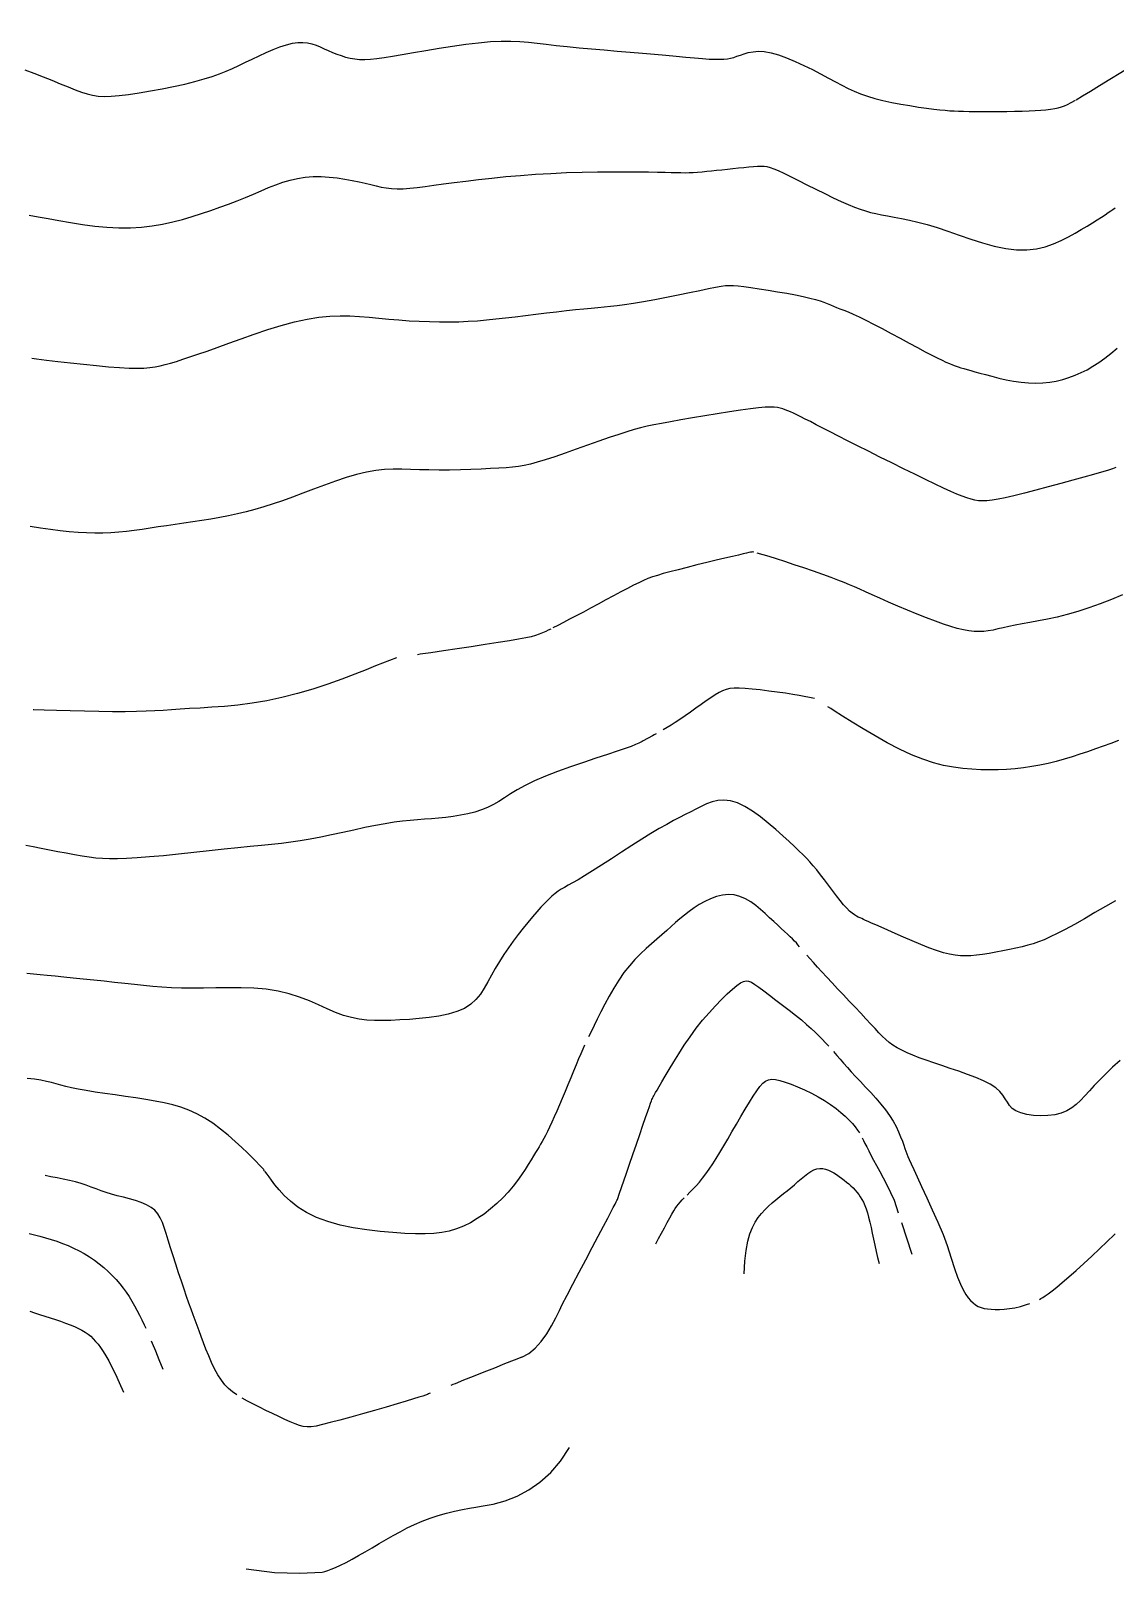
# Model space of a CAD drawing. Header units: millimetres. Extents: x 2235526 to 2245569, y 371981 to 382303.
# Drawn here: x 2244444.7 to 2244674.3, y 377942.8 to 378269.2 of the extents above; entities that cross this region are included whole.
import ezdxf

# ---------------------------------------------------------------- set-up
doc = ezdxf.new("R2010")
doc.units = ezdxf.units.MM
doc.linetypes.add('CONTI', pattern=[0])
for name, color, linetype, transparency in [('167', 10, 'CONTI', 0.7), ('169', 10, 'CONTI', 0.7), ('171', 10, 'CONTI', 0.7), ('173', 10, 'CONTI', 0.7), ('175', 10, 'CONTI', 0.7), ('177', 10, 'CONTI', 0.7), ('179', 10, 'CONTI', 0.7), ('181', 10, 'CONTI', 0.7), ('183', 10, 'CONTI', 0.7), ('185', 10, 'CONTI', 0.7), ('187', 10, 'CONTI', 0.7)]:
    doc.layers.add(name, color=color, linetype=linetype, transparency=transparency)

msp = doc.modelspace()

# ---------------------------------------------------------------- linework, layer by layer
at = {"layer": '167'}
for points in [[(2244595.79, 378006.17), (2244595.92, 378008.84), (2244596.17, 378011.11), (2244596.53, 378013.02), (2244596.98, 378014.61), (2244597.5, 378015.96), (2244598.1, 378017.09), (2244598.76, 378018.06), (2244599.45, 378018.92), (2244600.19, 378019.72), (2244600.94, 378020.46), (2244601.72, 378021.16), (2244602.51, 378021.83), (2244603.31, 378022.48), (2244604.1, 378023.11), (2244604.88, 378023.74), (2244605.65, 378024.37), (2244606.4, 378025.01), (2244607.13, 378025.65), (2244607.85, 378026.26), (2244608.54, 378026.84), (2244609.22, 378027.35), (2244609.88, 378027.78), (2244610.53, 378028.12), (2244611.16, 378028.35), (2244611.79, 378028.44), (2244612.4, 378028.42), (2244613.01, 378028.3), (2244613.6, 378028.09), (2244614.18, 378027.82), (2244614.75, 378027.49), (2244615.31, 378027.13), (2244615.86, 378026.75), (2244616.39, 378026.36), (2244616.92, 378025.97), (2244617.42, 378025.57), (2244617.91, 378025.17), (2244618.38, 378024.75), (2244618.83, 378024.32), (2244619.25, 378023.88), (2244619.65, 378023.42), (2244620.02, 378022.95), (2244620.37, 378022.44), (2244620.7, 378021.89), (2244621.01, 378021.29), (2244621.3, 378020.62), (2244621.58, 378019.88), (2244621.86, 378019.05), (2244622.12, 378018.11), (2244622.39, 378017.07), (2244622.65, 378015.94), (2244622.91, 378014.74), (2244623.18, 378013.48), (2244623.46, 378012.19), (2244623.74, 378010.9), (2244624.04, 378009.61), (2244624.35, 378008.35)], [(2244444.47, 377998.25), (2244445.48, 377997.91), (2244446.55, 377997.55), (2244447.66, 377997.19), (2244448.78, 377996.83), (2244449.9, 377996.46), (2244450.99, 377996.09), (2244452.05, 377995.71), (2244453.05, 377995.34), (2244453.97, 377994.97), (2244454.79, 377994.59), (2244455.53, 377994.21), (2244456.2, 377993.81), (2244456.81, 377993.38), (2244457.37, 377992.92), (2244457.91, 377992.41), (2244458.42, 377991.85), (2244458.94, 377991.23), (2244459.46, 377990.53), (2244460, 377989.73), (2244460.58, 377988.8), (2244461.19, 377987.71), (2244461.87, 377986.42), (2244462.61, 377984.9), (2244463.43, 377983.13), (2244464.34, 377981.07)]]:
    msp.add_lwpolyline(points, dxfattribs=at)
at = {"layer": '169', "elevation": 169}
for points in [[(2244583.68, 378022.82), (2244584.28, 378023.41), (2244584.92, 378024.06), (2244585.59, 378024.77), (2244586.28, 378025.55), (2244586.97, 378026.39), (2244587.68, 378027.32), (2244588.39, 378028.32), (2244589.11, 378029.41), (2244589.86, 378030.58), (2244590.63, 378031.84), (2244591.44, 378033.2), (2244592.29, 378034.65), (2244593.19, 378036.2), (2244594.12, 378037.8), (2244595.06, 378039.41), (2244595.98, 378040.97), (2244596.87, 378042.44), (2244597.7, 378043.77), (2244598.46, 378044.9), (2244599.12, 378045.8), (2244599.73, 378046.48), (2244600.31, 378046.95), (2244600.93, 378047.23), (2244601.61, 378047.33), (2244602.4, 378047.27), (2244603.34, 378047.06), (2244604.46, 378046.73), (2244605.73, 378046.28), (2244607.1, 378045.73), (2244608.54, 378045.1), (2244610, 378044.39), (2244611.43, 378043.63), (2244612.8, 378042.83), (2244614.07, 378042), (2244615.22, 378041.15), (2244616.26, 378040.3), (2244617.19, 378039.48), (2244618, 378038.68), (2244618.71, 378037.93), (2244619.29, 378037.23), (2244619.79, 378036.58), (2244620.19, 378035.98)], [(2244620.78, 378034.9), (2244621.06, 378034.33), (2244621.36, 378033.7), (2244621.72, 378032.99), (2244622.14, 378032.17), (2244622.63, 378031.24), (2244623.19, 378030.21), (2244623.81, 378029.07), (2244624.48, 378027.81), (2244625.2, 378026.44), (2244625.96, 378024.95), (2244626.74, 378023.36), (2244627.53, 378021.7), (2244628.41, 378019.06)], [(2244577.06, 378012.48), (2244577.06, 378012.48), (2244577.65, 378013.59), (2244578.28, 378014.75), (2244578.9, 378015.9), (2244579.49, 378016.99), (2244580.02, 378017.96), (2244580.47, 378018.77), (2244580.85, 378019.44), (2244581.19, 378020), (2244581.52, 378020.48), (2244581.85, 378020.91), (2244582.21, 378021.33), (2244582.62, 378021.77), (2244582.84, 378022), (2244583.09, 378022.24)], [(2244629.08, 378017.03), (2244631.31, 378010.32)]]:
    msp.add_lwpolyline(points, dxfattribs=at)
at = {"layer": '169'}
for points in [[(2244444.34, 378014.68), (2244445.47, 378014.4), (2244446.63, 378014.1), (2244447.81, 378013.77), (2244449, 378013.41), (2244450.19, 378013.02), (2244451.39, 378012.59), (2244452.57, 378012.12), (2244453.74, 378011.6), (2244454.9, 378011.03), (2244456.02, 378010.41), (2244457.11, 378009.73), (2244458.16, 378009.01), (2244459.18, 378008.25), (2244460.15, 378007.46), (2244461.07, 378006.63), (2244461.94, 378005.79), (2244462.76, 378004.92), (2244463.52, 378004.04), (2244464.23, 378003.14), (2244464.89, 378002.24), (2244465.51, 378001.31), (2244466.09, 378000.37), (2244466.65, 377999.4), (2244467.18, 377998.42), (2244467.7, 377997.42), (2244468.21, 377996.4), (2244468.72, 377995.32), (2244469.03, 377994.64)], [(2244470.18, 377991.98), (2244470.41, 377991.44), (2244471.07, 377989.82), (2244471.8, 377988), (2244472.62, 377985.93)], [(2244540.06, 377956.97), (2244542.59, 377957.38), (2244545.14, 377958.07), (2244547.67, 377959.07), (2244550.15, 377960.39), (2244552.53, 377962.05), (2244554.79, 377964.09), (2244556.88, 377966.51), (2244558.76, 377969.36)], [(2244490.32, 377943.73), (2244496.27, 377942.94), (2244501.7, 377942.79), (2244506.43, 377943.01), (2244506.94, 377943.13), (2244507.57, 377943.32), (2244508.33, 377943.6), (2244509.23, 377943.98), (2244510.27, 377944.47), (2244511.45, 377945.07), (2244512.73, 377945.76), (2244514.1, 377946.52), (2244515.53, 377947.32), (2244516.99, 377948.17), (2244518.47, 377949.03), (2244519.94, 377949.89), (2244521.42, 377950.73), (2244522.91, 377951.56), (2244524.43, 377952.35), (2244525.98, 377953.1), (2244527.59, 377953.8), (2244529.25, 377954.43), (2244530.98, 377954.98), (2244532.73, 377955.47), (2244534.45, 377955.89), (2244536.09, 377956.25), (2244537.61, 377956.54), (2244538.95, 377956.78), (2244540.06, 377956.97)]]:
    msp.add_lwpolyline(points, dxfattribs=at)
at = {"layer": '171', "elevation": 171}
for points in [[(2244557.23, 377999.68), (2244558.27, 378001.63), (2244559.49, 378003.95), (2244560.84, 378006.49), (2244562.23, 378009.12), (2244563.6, 378011.71), (2244564.88, 378014.12), (2244565.99, 378016.23), (2244566.88, 378017.91), (2244567.56, 378019.21), (2244568.06, 378020.18), (2244568.42, 378020.87), (2244568.67, 378021.35), (2244568.83, 378021.68), (2244568.93, 378021.9), (2244569.4, 378023.24), (2244570.3, 378025.79), (2244570.85, 378027.41), (2244571.5, 378029.32), (2244572.21, 378031.4), (2244572.95, 378033.55), (2244573.67, 378035.65), (2244574.33, 378037.59), (2244574.9, 378039.25), (2244575.35, 378040.56), (2244575.69, 378041.54), (2244575.94, 378042.24), (2244576.11, 378042.73), (2244576.24, 378043.05), (2244576.33, 378043.27), (2244576.41, 378043.43), (2244576.5, 378043.6), (2244576.61, 378043.8), (2244576.78, 378044.09), (2244577.01, 378044.49), (2244577.34, 378045.04), (2244577.77, 378045.79), (2244578.33, 378046.76), (2244579.04, 378047.98), (2244579.88, 378049.41), (2244580.84, 378051.02), (2244581.92, 378052.73), (2244583.08, 378054.52), (2244584.32, 378056.32), (2244585.62, 378058.1), (2244586.97, 378059.8), (2244588.34, 378061.39), (2244589.69, 378062.87), (2244590.98, 378064.21), (2244592.19, 378065.38), (2244593.28, 378066.36), (2244594.21, 378067.14), (2244594.97, 378067.7), (2244595.61, 378068.04), (2244596.17, 378068.18), (2244596.71, 378068.11), (2244597.31, 378067.85), (2244598, 378067.4), (2244598.86, 378066.78), (2244599.92, 378066), (2244601.15, 378065.09), (2244602.48, 378064.08), (2244603.88, 378063.02), (2244605.28, 378061.94), (2244606.63, 378060.88), (2244607.88, 378059.87), (2244608.98, 378058.94), (2244609.95, 378058.09), (2244610.82, 378057.29), (2244611.6, 378056.54), (2244612.32, 378055.8), (2244613.01, 378055.06), (2244613.69, 378054.31)], [(2244614.7, 378053.16), (2244615.38, 378052.38), (2244616.09, 378051.57), (2244616.83, 378050.72), (2244617.62, 378049.83), (2244618.46, 378048.9), (2244619.36, 378047.92), (2244620.4, 378046.82), (2244621.48, 378045.67), (2244622.58, 378044.49), (2244623.67, 378043.29), (2244624.71, 378042.08), (2244625.69, 378040.86), (2244626.56, 378039.64), (2244627.31, 378038.45), (2244627.95, 378037.29), (2244628.47, 378036.18), (2244628.91, 378035.15), (2244629.27, 378034.2), (2244629.56, 378033.37), (2244629.8, 378032.66), (2244630, 378032.08), (2244630.19, 378031.55), (2244630.42, 378031), (2244630.72, 378030.32), (2244631.13, 378029.43), (2244631.68, 378028.23), (2244632.42, 378026.65), (2244633.35, 378024.62), (2244634.44, 378022.25), (2244635.61, 378019.68), (2244636.79, 378017.05), (2244637.92, 378014.49), (2244638.77, 378012.15)], [(2244488.29, 377980.53), (2244487.4, 377981.17), (2244486.57, 377981.87), (2244485.79, 377982.68), (2244485.05, 377983.6), (2244484.31, 377984.74), (2244483.62, 377986.01), (2244482.97, 377987.36), (2244482.36, 377988.77), (2244481.79, 377990.18), (2244481.26, 377991.56), (2244480.77, 377992.86), (2244480.32, 377994.08), (2244479.89, 377995.22), (2244479.48, 377996.33), (2244479.06, 377997.46), (2244478.64, 377998.64), (2244478.18, 377999.92), (2244477.69, 378001.33), (2244477.16, 378002.9), (2244476.59, 378004.6), (2244476, 378006.38), (2244475.41, 378008.18), (2244474.83, 378009.96), (2244474.29, 378011.66), (2244473.8, 378013.25), (2244473.37, 378014.67), (2244472.96, 378015.92), (2244472.56, 378017.03), (2244472.1, 378018), (2244471.58, 378018.84), (2244470.94, 378019.58), (2244470.15, 378020.21), (2244469.19, 378020.75), (2244468.08, 378021.22), (2244466.87, 378021.63), (2244465.59, 378022), (2244464.3, 378022.34), (2244463.01, 378022.68), (2244461.78, 378023.01), (2244460.64, 378023.37), (2244459.56, 378023.74), (2244458.52, 378024.11), (2244457.49, 378024.49), (2244456.43, 378024.87), (2244455.33, 378025.23), (2244454.14, 378025.58), (2244452.89, 378025.89), (2244451.58, 378026.19), (2244450.26, 378026.46), (2244448.96, 378026.7), (2244447.74, 378026.92)], [(2244658.29, 378000.74), (2244658.6, 378000.91), (2244659, 378001.15), (2244659.52, 378001.48), (2244660.17, 378001.94), (2244660.98, 378002.54), (2244661.96, 378003.31), (2244663.14, 378004.29), (2244664.52, 378005.48), (2244666.06, 378006.84), (2244667.7, 378008.33), (2244669.38, 378009.88), (2244671.05, 378011.44), (2244672.65, 378012.97), (2244674.12, 378014.4), (2244674.34, 378014.62)], [(2244548.71, 377988.53), (2244547.03, 377987.86), (2244545.04, 377987.06), (2244542.87, 377986.2), (2244540.62, 377985.3), (2244538.4, 377984.41), (2244536.35, 377983.6), (2244534.57, 377982.89), (2244534.1, 377982.7), (2244533.66, 377982.53)], [(2244529.25, 377980.85), (2244529.06, 377980.78), (2244528.91, 377980.71), (2244528.68, 377980.61), (2244528.31, 377980.48), (2244527.74, 377980.28), (2244526.9, 377980.01), (2244525.75, 377979.65), (2244524.21, 377979.19), (2244522.26, 377978.61), (2244519.98, 377977.95), (2244517.51, 377977.24), (2244514.96, 377976.52), (2244512.47, 377975.82), (2244510.14, 377975.18), (2244508.11, 377974.64), (2244506.47, 377974.22), (2244505.16, 377973.93), (2244504.1, 377973.77), (2244503.21, 377973.74), (2244502.4, 377973.82), (2244501.59, 377974.03), (2244500.69, 377974.36), (2244499.65, 377974.79), (2244498.46, 377975.32), (2244497.19, 377975.91), (2244495.85, 377976.56), (2244494.49, 377977.23), (2244493.16, 377977.9), (2244491.87, 377978.54), (2244490.61, 377979.19), (2244489.45, 377979.82)]]:
    msp.add_lwpolyline(points, dxfattribs=at)
at = {"layer": '171'}
for points in [[(2244638.77, 378012.15), (2244639.58, 378009.47), (2244640.31, 378007.24), (2244640.97, 378005.41), (2244641.58, 378003.92), (2244642.14, 378002.73), (2244642.68, 378001.79), (2244643.2, 378001.05), (2244643.72, 378000.46), (2244644.24, 377999.97), (2244644.78, 377999.57), (2244645.35, 377999.25), (2244645.96, 377999.01), (2244646.61, 377998.83), (2244647.32, 377998.71), (2244648.09, 377998.64), (2244648.94, 377998.6), (2244649.86, 377998.61), (2244650.86, 377998.66), (2244651.94, 377998.77), (2244653.09, 377998.96), (2244654.3, 377999.24), (2244655.58, 377999.62), (2244656.28, 377999.88)], [(2244548.71, 377988.53), (2244550.14, 377989.27), (2244551.5, 377990.4), (2244552.77, 377991.83), (2244553.95, 377993.44), (2244555, 377995.14), (2244555.91, 377996.81), (2244556.66, 377998.36), (2244557.23, 377999.68)]]:
    msp.add_lwpolyline(points, dxfattribs=at)
at = {"layer": '173', "elevation": 173}
for points in [[(2244607.52, 378075.36), (2244607.17, 378075.78), (2244606.83, 378076.17), (2244606.45, 378076.58), (2244606.01, 378077.03), (2244605.53, 378077.49), (2244604.97, 378078.01), (2244604.34, 378078.59), (2244603.64, 378079.24), (2244602.87, 378079.94), (2244602.05, 378080.69), (2244601.17, 378081.51), (2244600.24, 378082.37), (2244599.26, 378083.24), (2244598.23, 378084.09), (2244597.16, 378084.87), (2244596.04, 378085.53), (2244594.88, 378086.03), (2244593.68, 378086.34), (2244592.45, 378086.42), (2244591.19, 378086.29), (2244589.93, 378085.98), (2244588.67, 378085.53), (2244587.45, 378084.96), (2244586.27, 378084.3), (2244585.16, 378083.59), (2244584.11, 378082.85), (2244583.13, 378082.08), (2244582.18, 378081.29), (2244581.25, 378080.48), (2244580.32, 378079.64), (2244579.36, 378078.77), (2244578.35, 378077.88), (2244577.28, 378076.96), (2244576.16, 378076), (2244575, 378074.98), (2244573.83, 378073.87), (2244572.64, 378072.67), (2244571.47, 378071.36), (2244570.32, 378069.9), (2244569.22, 378068.31), (2244568.16, 378066.63), (2244567.17, 378064.9), (2244566.25, 378063.19), (2244565.4, 378061.56), (2244564.65, 378060.05), (2244564.01, 378058.73), (2244563.35, 378057.39), (2244562.81, 378056.31)], [(2244675.37, 378051.28), (2244673.8, 378049.85), (2244672.37, 378048.5), (2244671.07, 378047.22), (2244669.91, 378046.02), (2244668.88, 378044.88), (2244667.93, 378043.82), (2244667.02, 378042.85), (2244666.1, 378041.99), (2244665.14, 378041.24), (2244664.09, 378040.62), (2244662.9, 378040.14), (2244661.54, 378039.81), (2244660.07, 378039.62), (2244658.55, 378039.57), (2244657.05, 378039.66), (2244655.63, 378039.86), (2244654.37, 378040.19), (2244653.33, 378040.62), (2244652.55, 378041.16), (2244651.97, 378041.78), (2244651.51, 378042.46), (2244651.07, 378043.2), (2244650.58, 378043.96), (2244649.94, 378044.74), (2244649.07, 378045.51), (2244647.9, 378046.26), (2244646.47, 378046.98), (2244644.85, 378047.68), (2244643.09, 378048.36), (2244641.26, 378049.01), (2244639.42, 378049.63), (2244637.62, 378050.23), (2244635.92, 378050.8), (2244634.34, 378051.35), (2244632.86, 378051.88), (2244631.51, 378052.41), (2244630.27, 378052.93), (2244629.15, 378053.45), (2244628.15, 378053.98), (2244627.28, 378054.53), (2244626.49, 378055.1), (2244625.75, 378055.73), (2244625.03, 378056.41), (2244624.28, 378057.17), (2244623.48, 378058.03), (2244622.58, 378059), (2244621.57, 378060.1), (2244620.45, 378061.29), (2244619.26, 378062.55), (2244618.02, 378063.85), (2244616.78, 378065.17), (2244615.56, 378066.47), (2244614.38, 378067.72), (2244613.26, 378068.92), (2244612.23, 378070.04), (2244611.28, 378071.07), (2244610.43, 378072.01), (2244609.67, 378072.86), (2244609.02, 378073.6)], [(2244561.97, 378054.55), (2244561.58, 378053.7), (2244561.16, 378052.72), (2244560.7, 378051.64), (2244560.19, 378050.4), (2244559.64, 378049.06), (2244559.06, 378047.64), (2244558.46, 378046.17), (2244557.85, 378044.71), (2244557.25, 378043.27), (2244556.67, 378041.89), (2244556.1, 378040.58), (2244555.56, 378039.36), (2244555.04, 378038.23), (2244554.56, 378037.19), (2244554.11, 378036.26), (2244553.7, 378035.45), (2244553.33, 378034.75), (2244552.99, 378034.14), (2244552.66, 378033.58), (2244552.32, 378033.03), (2244551.97, 378032.45), (2244551.58, 378031.82), (2244551.14, 378031.09), (2244550.63, 378030.24), (2244550.05, 378029.27), (2244549.39, 378028.21), (2244548.64, 378027.08), (2244547.8, 378025.89), (2244546.86, 378024.67), (2244545.81, 378023.44), (2244544.66, 378022.22), (2244543.4, 378021.02), (2244542.07, 378019.88), (2244540.68, 378018.8), (2244539.24, 378017.82), (2244537.78, 378016.95), (2244536.3, 378016.22), (2244534.83, 378015.64), (2244533.32, 378015.2), (2244531.73, 378014.89), (2244530.04, 378014.7), (2244528.19, 378014.61), (2244526.15, 378014.62), (2244523.88, 378014.71), (2244521.36, 378014.86), (2244518.65, 378015.1), (2244515.83, 378015.44), (2244512.99, 378015.89), (2244510.21, 378016.46), (2244507.58, 378017.18), (2244505.17, 378018.06), (2244503.06, 378019.1), (2244501.24, 378020.26), (2244499.69, 378021.49), (2244498.38, 378022.72), (2244497.29, 378023.91), (2244496.4, 378025), (2244495.69, 378025.94), (2244495.16, 378026.65), (2244494.75, 378027.2), (2244494.44, 378027.61), (2244494.22, 378027.9)], [(2244494.19, 378027.94), (2244494.04, 378028.14), (2244493.94, 378028.28), (2244493.87, 378028.38), (2244491.59, 378030.76), (2244490.59, 378031.74), (2244489.37, 378032.9), (2244487.99, 378034.16), (2244486.48, 378035.47), (2244484.87, 378036.77), (2244483.21, 378038.01), (2244481.53, 378039.11), (2244479.86, 378040.03), (2244478.19, 378040.79), (2244476.49, 378041.41), (2244474.75, 378041.91), (2244472.94, 378042.34), (2244471.05, 378042.7), (2244469.05, 378043.04), (2244466.93, 378043.36), (2244464.74, 378043.68), (2244462.54, 378044), (2244460.38, 378044.31), (2244458.33, 378044.62), (2244456.43, 378044.92), (2244454.75, 378045.22), (2244453.33, 378045.52), (2244452.12, 378045.82), (2244451.04, 378046.1), (2244450.04, 378046.38), (2244449.04, 378046.64), (2244447.99, 378046.88), (2244446.8, 378047.11), (2244445.44, 378047.31), (2244443.94, 378047.5)]]:
    msp.add_lwpolyline(points, dxfattribs=at)
at = {"layer": '175', "elevation": 175}
msp.add_lwpolyline([(2244674.4, 378085.1), (2244672.28, 378083.86), (2244670.07, 378082.58), (2244667.85, 378081.3), (2244665.71, 378080.1), (2244663.76, 378079.03), (2244662.07, 378078.15), (2244660.6, 378077.43), (2244659.3, 378076.86), (2244658.1, 378076.39), (2244656.97, 378076.01), (2244655.83, 378075.68), (2244654.63, 378075.37), (2244653.33, 378075.06), (2244651.95, 378074.76), (2244650.53, 378074.47), (2244649.08, 378074.2), (2244647.65, 378073.96), (2244646.28, 378073.75), (2244644.98, 378073.59), (2244643.79, 378073.47), (2244642.66, 378073.42), (2244641.57, 378073.44), (2244640.45, 378073.55), (2244639.27, 378073.77), (2244637.98, 378074.1), (2244636.53, 378074.56), (2244634.91, 378075.15), (2244633.15, 378075.84), (2244631.33, 378076.59), (2244629.52, 378077.37), (2244627.78, 378078.14), (2244626.18, 378078.86), (2244624.79, 378079.48), (2244623.65, 378079.99), (2244622.76, 378080.39), (2244622.05, 378080.71), (2244621.5, 378080.95), (2244621.05, 378081.15), (2244620.67, 378081.32), (2244620.31, 378081.48), (2244619.94, 378081.65), (2244619.55, 378081.86), (2244619.11, 378082.13), (2244618.64, 378082.47), (2244618.1, 378082.92), (2244617.51, 378083.5), (2244616.84, 378084.23), (2244616.1, 378085.12), (2244615.3, 378086.14), (2244614.47, 378087.24), (2244613.61, 378088.38), (2244612.76, 378089.53), (2244611.93, 378090.62), (2244611.14, 378091.63), (2244610.41, 378092.52), (2244609.71, 378093.32), (2244608.99, 378094.09), (2244608.23, 378094.85), (2244607.38, 378095.67), (2244606.41, 378096.57), (2244605.27, 378097.62), (2244603.95, 378098.84), (2244602.47, 378100.16), (2244600.88, 378101.52), (2244599.23, 378102.84), (2244597.56, 378104.05), (2244595.91, 378105.06), (2244594.33, 378105.82), (2244592.86, 378106.25), (2244591.49, 378106.39), (2244590.2, 378106.29), (2244588.98, 378106), (2244587.81, 378105.58), (2244586.68, 378105.06), (2244585.56, 378104.5), (2244584.44, 378103.94), (2244583.29, 378103.36), (2244582.09, 378102.74), (2244580.79, 378102.05), (2244579.37, 378101.27), (2244577.79, 378100.36), (2244576.03, 378099.31), (2244574.08, 378098.1), (2244571.98, 378096.77), (2244569.82, 378095.38), (2244567.67, 378093.99), (2244565.59, 378092.66), (2244563.67, 378091.44), (2244561.99, 378090.39), (2244560.58, 378089.55), (2244559.44, 378088.9), (2244558.49, 378088.37), (2244557.7, 378087.93), (2244557.01, 378087.52), (2244556.37, 378087.11), (2244555.73, 378086.63), (2244555.05, 378086.06), (2244554.32, 378085.38), (2244553.54, 378084.6), (2244552.72, 378083.72), (2244551.84, 378082.75), (2244550.92, 378081.68), (2244549.96, 378080.52), (2244548.95, 378079.27), (2244547.92, 378077.95), (2244546.88, 378076.56), (2244545.86, 378075.14), (2244544.86, 378073.69), (2244543.92, 378072.22), (2244543.05, 378070.76), (2244542.26, 378069.32), (2244541.51, 378067.92), (2244540.74, 378066.58), (2244539.91, 378065.33), (2244538.96, 378064.19), (2244537.85, 378063.18), (2244536.51, 378062.32), (2244534.91, 378061.63), (2244533.11, 378061.09), (2244531.14, 378060.68), (2244529.07, 378060.38), (2244526.97, 378060.16), (2244524.88, 378060), (2244522.87, 378059.89), (2244520.97, 378059.79), (2244519.18, 378059.74), (2244517.48, 378059.75), (2244515.83, 378059.84), (2244514.2, 378060.04), (2244512.58, 378060.36), (2244510.94, 378060.84), (2244509.24, 378061.48), (2244507.48, 378062.23), (2244505.64, 378063.06), (2244503.69, 378063.9), (2244501.63, 378064.7), (2244499.43, 378065.41), (2244497.07, 378065.98), (2244494.56, 378066.36), (2244491.94, 378066.58), (2244489.24, 378066.68), (2244486.53, 378066.7), (2244483.86, 378066.66), (2244481.28, 378066.61), (2244478.84, 378066.58), (2244476.58, 378066.61), (2244474.47, 378066.68), (2244472.46, 378066.8), (2244470.51, 378066.96), (2244468.58, 378067.15), (2244466.62, 378067.36), (2244464.58, 378067.59), (2244462.45, 378067.82), (2244460.24, 378068.06), (2244458.01, 378068.29), (2244455.81, 378068.52), (2244453.68, 378068.74), (2244451.67, 378068.94), (2244449.82, 378069.11), (2244448.17, 378069.27), (2244446.67, 378069.41), (2244445.25, 378069.56), (2244443.83, 378069.72)], dxfattribs=at)
at = {"layer": '177', "elevation": 177}
for points in [[(2244610.7, 378127.93), (2244607.42, 378128.55), (2244606.07, 378128.76), (2244604.49, 378129), (2244602.76, 378129.24), (2244600.96, 378129.49), (2244599.17, 378129.71), (2244597.48, 378129.9), (2244595.98, 378130.04), (2244594.71, 378130.1), (2244593.66, 378130.09), (2244592.76, 378130), (2244591.96, 378129.82), (2244591.21, 378129.55), (2244590.45, 378129.17), (2244589.64, 378128.68), (2244588.72, 378128.08), (2244587.7, 378127.39), (2244586.63, 378126.64), (2244585.51, 378125.84), (2244584.37, 378125.04), (2244583.24, 378124.24), (2244582.13, 378123.49), (2244581.18, 378122.86), (2244580.28, 378122.29), (2244579.43, 378121.76), (2244578.65, 378121.29)], [(2244675.02, 378119.01), (2244673.39, 378118.39), (2244671.77, 378117.79), (2244670.15, 378117.22), (2244668.51, 378116.65), (2244666.87, 378116.09), (2244665.21, 378115.55), (2244663.53, 378115.05), (2244661.84, 378114.58), (2244660.14, 378114.16), (2244658.41, 378113.79), (2244656.68, 378113.48), (2244654.92, 378113.23), (2244653.15, 378113.04), (2244651.36, 378112.91), (2244649.55, 378112.83), (2244647.71, 378112.81), (2244645.86, 378112.84), (2244643.97, 378112.92), (2244642.05, 378113.08), (2244640.07, 378113.35), (2244638, 378113.75), (2244635.85, 378114.31), (2244633.58, 378115.05), (2244631.19, 378116.01), (2244628.66, 378117.19), (2244626.07, 378118.54), (2244623.49, 378119.98), (2244621, 378121.45), (2244618.67, 378122.87), (2244616.6, 378124.18), (2244614.86, 378125.29), (2244614.13, 378125.76), (2244613.5, 378126.17)], [(2244577.16, 378120.43), (2244576.73, 378120.19), (2244576.35, 378119.98), (2244574.41, 378118.92), (2244574.19, 378118.79), (2244573.88, 378118.63), (2244573.43, 378118.42), (2244572.77, 378118.14), (2244571.83, 378117.78), (2244570.56, 378117.32), (2244568.9, 378116.74), (2244566.81, 378116.05), (2244564.38, 378115.25), (2244561.74, 378114.36), (2244558.99, 378113.42), (2244556.27, 378112.44), (2244553.69, 378111.44), (2244551.36, 378110.46), (2244549.38, 378109.5), (2244547.71, 378108.58), (2244546.27, 378107.71), (2244545, 378106.9), (2244543.82, 378106.14), (2244542.66, 378105.46), (2244541.44, 378104.85), (2244540.12, 378104.33), (2244538.71, 378103.88), (2244537.22, 378103.51), (2244535.68, 378103.2), (2244534.12, 378102.95), (2244532.56, 378102.74), (2244531.03, 378102.58), (2244529.54, 378102.45), (2244528.06, 378102.35), (2244526.58, 378102.23), (2244525.03, 378102.1), (2244523.41, 378101.94), (2244521.66, 378101.71), (2244519.75, 378101.41), (2244517.67, 378101.02), (2244515.44, 378100.57), (2244513.13, 378100.06), (2244510.76, 378099.54), (2244508.39, 378099.03), (2244506.08, 378098.55), (2244503.86, 378098.12), (2244501.77, 378097.77), (2244499.76, 378097.47), (2244497.76, 378097.22), (2244495.7, 378097), (2244493.52, 378096.78), (2244491.15, 378096.55), (2244488.53, 378096.29), (2244485.61, 378095.99), (2244482.47, 378095.65), (2244479.22, 378095.3), (2244475.97, 378094.96), (2244472.81, 378094.64), (2244469.86, 378094.37), (2244467.21, 378094.15), (2244464.95, 378094.01), (2244463.02, 378093.94), (2244461.35, 378093.95), (2244459.84, 378094.01), (2244458.43, 378094.14), (2244457.02, 378094.32), (2244455.54, 378094.55), (2244453.93, 378094.83), (2244452.21, 378095.14), (2244450.43, 378095.48), (2244448.64, 378095.82), (2244446.88, 378096.17), (2244445.2, 378096.5), (2244443.65, 378096.81)]]:
    msp.add_lwpolyline(points, dxfattribs=at)
at = {"layer": '179', "elevation": 179}
for points in [[(2244597.84, 378158.86), (2244597.54, 378158.94), (2244597.38, 378158.91), (2244597.14, 378158.86), (2244596.79, 378158.79), (2244596.27, 378158.67), (2244595.55, 378158.5), (2244594.57, 378158.27), (2244593.29, 378157.97), (2244591.7, 378157.59), (2244589.85, 378157.15), (2244587.84, 378156.66), (2244585.76, 378156.16), (2244583.71, 378155.65), (2244581.78, 378155.17), (2244580.06, 378154.72), (2244578.61, 378154.33), (2244577.39, 378153.97), (2244576.34, 378153.63), (2244575.38, 378153.27), (2244574.44, 378152.87), (2244573.45, 378152.41), (2244572.34, 378151.86), (2244571.05, 378151.2), (2244569.62, 378150.45), (2244568.09, 378149.63), (2244566.48, 378148.77), (2244564.86, 378147.9), (2244563.25, 378147.03), (2244561.71, 378146.21), (2244560.19, 378145.4), (2244558.79, 378144.66), (2244557.5, 378143.98), (2244556.33, 378143.38), (2244555.27, 378142.84)], [(2244675.87, 378149.83), (2244673.56, 378148.89), (2244671.18, 378147.97), (2244668.79, 378147.11), (2244666.44, 378146.34), (2244664.18, 378145.68), (2244662.03, 378145.14), (2244659.99, 378144.69), (2244658.08, 378144.31), (2244656.3, 378143.98), (2244654.67, 378143.69), (2244653.18, 378143.41), (2244651.84, 378143.14), (2244650.63, 378142.87), (2244649.52, 378142.62), (2244648.48, 378142.4), (2244647.48, 378142.23), (2244646.5, 378142.12), (2244645.5, 378142.07), (2244644.47, 378142.11), (2244643.37, 378142.23), (2244642.19, 378142.44), (2244640.91, 378142.74), (2244639.51, 378143.14), (2244637.97, 378143.64), (2244636.26, 378144.25), (2244634.38, 378144.97), (2244632.39, 378145.76), (2244630.34, 378146.6), (2244628.3, 378147.46), (2244626.33, 378148.31), (2244624.5, 378149.11), (2244622.86, 378149.84), (2244621.47, 378150.47), (2244620.25, 378151.02), (2244619.14, 378151.52), (2244618.06, 378151.99), (2244616.92, 378152.46), (2244615.64, 378152.97), (2244614.16, 378153.52), (2244612.41, 378154.15), (2244610.46, 378154.83), (2244608.41, 378155.53), (2244606.36, 378156.22), (2244604.39, 378156.88), (2244602.6, 378157.47), (2244601.09, 378157.96), (2244598.55, 378158.66)], [(2244554.8, 378142.61), (2244554.26, 378142.34), (2244553.76, 378142.1), (2244553.04, 378141.77), (2244552.35, 378141.49), (2244551.58, 378141.23), (2244550.66, 378140.99), (2244549.5, 378140.73), (2244548, 378140.45), (2244546.08, 378140.13), (2244543.69, 378139.75), (2244540.94, 378139.32), (2244537.98, 378138.87), (2244534.98, 378138.42), (2244532.07, 378137.99), (2244529.41, 378137.6), (2244527.16, 378137.27), (2244526.56, 378137.18)], [(2244522.12, 378136.5), (2244517.71, 378134.79), (2244515.7, 378133.99), (2244513.29, 378133.04), (2244510.55, 378132.01), (2244507.57, 378130.94), (2244504.41, 378129.9), (2244501.16, 378128.93), (2244497.89, 378128.09), (2244494.69, 378127.42), (2244491.57, 378126.91), (2244488.57, 378126.52), (2244485.72, 378126.24), (2244483.04, 378126.04), (2244480.57, 378125.89), (2244478.33, 378125.76), (2244476.34, 378125.63), (2244474.51, 378125.5), (2244472.75, 378125.39), (2244470.99, 378125.28), (2244469.12, 378125.2), (2244467.05, 378125.14), (2244464.7, 378125.11), (2244462.01, 378125.11), (2244459.08, 378125.15), (2244456.03, 378125.21), (2244453, 378125.28), (2244450.12, 378125.36), (2244447.52, 378125.43), (2244445.34, 378125.5), (2244445.22, 378125.5)]]:
    msp.add_lwpolyline(points, dxfattribs=at)
at = {"layer": '181', "elevation": 181}
msp.add_lwpolyline([(2244674.51, 378176.77), (2244673.75, 378176.51), (2244672.74, 378176.19), (2244671.44, 378175.8), (2244669.77, 378175.32), (2244667.71, 378174.74), (2244665.35, 378174.08), (2244662.8, 378173.39), (2244660.16, 378172.68), (2244657.56, 378171.99), (2244655.11, 378171.37), (2244652.91, 378170.82), (2244651.07, 378170.4), (2244649.53, 378170.08), (2244648.26, 378169.87), (2244647.19, 378169.75), (2244646.27, 378169.72), (2244645.43, 378169.77), (2244644.63, 378169.89), (2244643.81, 378170.09), (2244642.93, 378170.35), (2244641.94, 378170.71), (2244640.82, 378171.17), (2244639.52, 378171.74), (2244638.01, 378172.44), (2244636.24, 378173.28), (2244634.2, 378174.26), (2244631.94, 378175.36), (2244629.52, 378176.54), (2244627.03, 378177.77), (2244624.53, 378179.01), (2244622.09, 378180.22), (2244619.78, 378181.38), (2244617.66, 378182.46), (2244615.74, 378183.44), (2244614, 378184.33), (2244612.43, 378185.14), (2244611.04, 378185.86), (2244609.8, 378186.5), (2244608.71, 378187.05), (2244607.77, 378187.53), (2244606.94, 378187.94), (2244606.21, 378188.28), (2244605.57, 378188.57), (2244604.99, 378188.81), (2244604.45, 378189.01), (2244603.93, 378189.19), (2244603.41, 378189.34), (2244602.84, 378189.46), (2244602.15, 378189.54), (2244601.29, 378189.57), (2244600.2, 378189.53), (2244598.83, 378189.42), (2244597.11, 378189.23), (2244595.02, 378188.94), (2244592.63, 378188.58), (2244590.06, 378188.18), (2244587.42, 378187.74), (2244584.81, 378187.29), (2244582.34, 378186.87), (2244580.14, 378186.48), (2244578.26, 378186.14), (2244576.65, 378185.83), (2244575.21, 378185.53), (2244573.85, 378185.2), (2244572.46, 378184.82), (2244570.95, 378184.37), (2244569.22, 378183.81), (2244567.21, 378183.12), (2244564.98, 378182.34), (2244562.62, 378181.51), (2244560.21, 378180.66), (2244557.85, 378179.83), (2244555.64, 378179.08), (2244553.65, 378178.42), (2244551.96, 378177.91), (2244550.51, 378177.51), (2244549.21, 378177.22), (2244547.98, 378177.02), (2244546.73, 378176.87), (2244545.38, 378176.75), (2244543.84, 378176.66), (2244542.05, 378176.56), (2244540.05, 378176.46), (2244537.9, 378176.38), (2244535.66, 378176.31), (2244533.39, 378176.26), (2244531.15, 378176.24), (2244529, 378176.27), (2244526.98, 378176.33), (2244525.08, 378176.4), (2244523.25, 378176.46), (2244521.44, 378176.46), (2244519.62, 378176.38), (2244517.75, 378176.19), (2244515.77, 378175.84), (2244513.67, 378175.33), (2244511.47, 378174.67), (2244509.19, 378173.91), (2244506.88, 378173.07), (2244504.57, 378172.21), (2244502.3, 378171.35), (2244500.1, 378170.52), (2244498.01, 378169.77), (2244496, 378169.1), (2244494.06, 378168.48), (2244492.16, 378167.93), (2244490.3, 378167.44), (2244488.45, 378166.99), (2244486.59, 378166.59), (2244484.7, 378166.22), (2244482.8, 378165.89), (2244480.89, 378165.58), (2244478.99, 378165.29), (2244477.11, 378165.02), (2244475.25, 378164.75), (2244473.44, 378164.48), (2244471.68, 378164.21), (2244469.96, 378163.95), (2244468.27, 378163.7), (2244466.61, 378163.47), (2244464.96, 378163.26), (2244463.3, 378163.1), (2244461.64, 378162.98), (2244459.96, 378162.92), (2244458.25, 378162.91), (2244456.49, 378162.96), (2244454.69, 378163.06), (2244452.82, 378163.21), (2244450.89, 378163.41), (2244448.87, 378163.67), (2244446.77, 378163.98), (2244444.58, 378164.33)], dxfattribs=at)
at = {"layer": '183', "elevation": 183}
msp.add_lwpolyline([(2244444.88, 378199.9), (2244445.38, 378199.84), (2244445.93, 378199.77), (2244448.01, 378199.52), (2244450.43, 378199.23), (2244453.08, 378198.93), (2244455.83, 378198.63), (2244458.57, 378198.35), (2244461.16, 378198.11), (2244463.51, 378197.94), (2244465.51, 378197.83), (2244467.2, 378197.81), (2244468.64, 378197.85), (2244469.9, 378197.95), (2244471.03, 378198.11), (2244472.1, 378198.33), (2244473.18, 378198.59), (2244474.31, 378198.9), (2244475.53, 378199.26), (2244476.89, 378199.69), (2244478.39, 378200.19), (2244480.09, 378200.77), (2244482.01, 378201.44), (2244484.17, 378202.22), (2244486.6, 378203.11), (2244489.24, 378204.06), (2244492.02, 378205.04), (2244494.88, 378205.98), (2244497.74, 378206.86), (2244500.54, 378207.62), (2244503.2, 378208.22), (2244505.69, 378208.62), (2244508, 378208.85), (2244510.19, 378208.92), (2244512.29, 378208.88), (2244514.33, 378208.76), (2244516.36, 378208.58), (2244518.41, 378208.39), (2244520.5, 378208.2), (2244522.64, 378208.02), (2244524.8, 378207.87), (2244526.96, 378207.75), (2244529.12, 378207.66), (2244531.24, 378207.61), (2244533.31, 378207.6), (2244535.33, 378207.65), (2244537.3, 378207.74), (2244539.26, 378207.87), (2244541.21, 378208.04), (2244543.19, 378208.24), (2244545.21, 378208.46), (2244547.3, 378208.71), (2244549.47, 378208.97), (2244551.68, 378209.24), (2244553.89, 378209.51), (2244556.05, 378209.77), (2244558.12, 378210.01), (2244560.06, 378210.22), (2244561.81, 378210.4), (2244563.36, 378210.54), (2244564.76, 378210.66), (2244566.09, 378210.78), (2244567.43, 378210.91), (2244568.86, 378211.07), (2244570.46, 378211.28), (2244572.31, 378211.57), (2244574.47, 378211.94), (2244576.84, 378212.38), (2244579.32, 378212.86), (2244581.82, 378213.35), (2244584.2, 378213.83), (2244586.38, 378214.27), (2244588.24, 378214.65), (2244589.71, 378214.95), (2244590.87, 378215.15), (2244591.81, 378215.28), (2244592.66, 378215.33), (2244593.51, 378215.31), (2244594.48, 378215.23), (2244595.68, 378215.08), (2244597.18, 378214.87), (2244598.93, 378214.61), (2244600.84, 378214.32), (2244602.82, 378214), (2244604.78, 378213.67), (2244606.64, 378213.32), (2244608.3, 378212.99), (2244609.7, 378212.66), (2244610.87, 378212.35), (2244611.84, 378212.05), (2244612.66, 378211.76), (2244613.38, 378211.48), (2244614.04, 378211.21), (2244614.68, 378210.95), (2244615.34, 378210.68), (2244616.06, 378210.4), (2244616.87, 378210.09), (2244617.79, 378209.71), (2244618.86, 378209.24), (2244620.1, 378208.67), (2244621.53, 378207.97), (2244623.18, 378207.14), (2244624.99, 378206.19), (2244626.9, 378205.18), (2244628.83, 378204.14), (2244630.72, 378203.12), (2244632.51, 378202.17), (2244634.12, 378201.31), (2244635.5, 378200.58), (2244636.67, 378199.98), (2244637.67, 378199.5), (2244638.51, 378199.1), (2244639.24, 378198.78), (2244639.89, 378198.51), (2244640.49, 378198.29), (2244641.07, 378198.09), (2244641.66, 378197.9), (2244642.29, 378197.72), (2244642.97, 378197.52), (2244643.75, 378197.31), (2244644.65, 378197.07), (2244645.7, 378196.78), (2244646.9, 378196.45), (2244648.25, 378196.09), (2244649.71, 378195.73), (2244651.25, 378195.38), (2244652.83, 378195.07), (2244654.43, 378194.83), (2244656, 378194.68), (2244657.54, 378194.63), (2244659.03, 378194.69), (2244660.47, 378194.84), (2244661.87, 378195.09), (2244663.24, 378195.42), (2244664.56, 378195.83), (2244665.86, 378196.32), (2244667.13, 378196.87), (2244668.38, 378197.5), (2244669.62, 378198.21), (2244670.87, 378199.01), (2244672.13, 378199.92), (2244673.42, 378200.93), (2244674.76, 378202.05)], dxfattribs=at)
at = {"layer": '185', "elevation": 185}
msp.add_lwpolyline([(2244444.37, 378230.2), (2244446.25, 378229.88), (2244448.36, 378229.5), (2244450.66, 378229.08), (2244453.11, 378228.65), (2244455.65, 378228.25), (2244458.24, 378227.9), (2244460.82, 378227.64), (2244463.35, 378227.51), (2244465.79, 378227.52), (2244468.15, 378227.67), (2244470.42, 378227.94), (2244472.61, 378228.31), (2244474.75, 378228.77), (2244476.83, 378229.3), (2244478.86, 378229.89), (2244480.86, 378230.52), (2244482.82, 378231.18), (2244484.73, 378231.86), (2244486.59, 378232.55), (2244488.4, 378233.26), (2244490.15, 378233.97), (2244491.83, 378234.67), (2244493.45, 378235.36), (2244495.02, 378236.02), (2244496.55, 378236.62), (2244498.08, 378237.17), (2244499.62, 378237.63), (2244501.18, 378237.99), (2244502.79, 378238.23), (2244504.47, 378238.35), (2244506.17, 378238.35), (2244507.89, 378238.25), (2244509.58, 378238.08), (2244511.22, 378237.84), (2244512.77, 378237.57), (2244514.21, 378237.27), (2244515.51, 378236.97), (2244516.7, 378236.67), (2244517.82, 378236.4), (2244518.9, 378236.16), (2244519.98, 378235.97), (2244521.09, 378235.84), (2244522.27, 378235.78), (2244523.55, 378235.8), (2244524.95, 378235.9), (2244526.49, 378236.06), (2244528.18, 378236.27), (2244530.05, 378236.53), (2244532.1, 378236.81), (2244534.36, 378237.12), (2244536.82, 378237.43), (2244539.49, 378237.75), (2244542.32, 378238.06), (2244545.3, 378238.35), (2244548.4, 378238.62), (2244551.6, 378238.86), (2244554.86, 378239.05), (2244558.17, 378239.2), (2244561.47, 378239.3), (2244564.68, 378239.37), (2244567.76, 378239.4), (2244570.63, 378239.4), (2244573.24, 378239.39), (2244575.52, 378239.36), (2244577.43, 378239.32), (2244579.01, 378239.28), (2244580.32, 378239.25), (2244581.43, 378239.22), (2244582.39, 378239.2), (2244583.26, 378239.19), (2244584.11, 378239.21), (2244584.98, 378239.24), (2244585.89, 378239.3), (2244586.84, 378239.38), (2244587.83, 378239.48), (2244588.86, 378239.59), (2244589.94, 378239.7), (2244591.06, 378239.82), (2244592.22, 378239.95), (2244593.39, 378240.08), (2244594.56, 378240.2), (2244595.69, 378240.31), (2244596.76, 378240.4), (2244597.74, 378240.48), (2244598.6, 378240.54), (2244599.33, 378240.57), (2244599.98, 378240.55), (2244600.6, 378240.47), (2244601.27, 378240.3), (2244602.05, 378240.02), (2244602.99, 378239.62), (2244604.15, 378239.07), (2244605.59, 378238.37), (2244607.25, 378237.54), (2244609.06, 378236.64), (2244610.94, 378235.7), (2244612.82, 378234.77), (2244614.64, 378233.89), (2244616.32, 378233.1), (2244617.8, 378232.44), (2244619.12, 378231.9), (2244620.32, 378231.46), (2244621.45, 378231.09), (2244622.55, 378230.79), (2244623.66, 378230.53), (2244624.85, 378230.29), (2244626.14, 378230.06), (2244627.54, 378229.81), (2244629.08, 378229.52), (2244630.75, 378229.17), (2244632.56, 378228.75), (2244634.52, 378228.22), (2244636.64, 378227.59), (2244638.91, 378226.82), (2244641.31, 378225.99), (2244643.77, 378225.14), (2244646.27, 378224.33), (2244648.75, 378223.64), (2244651.16, 378223.12), (2244653.47, 378222.84), (2244655.63, 378222.83), (2244657.65, 378223.07), (2244659.53, 378223.51), (2244661.28, 378224.11), (2244662.91, 378224.82), (2244664.43, 378225.59), (2244665.84, 378226.38), (2244667.17, 378227.15), (2244668.39, 378227.88), (2244669.51, 378228.57), (2244670.53, 378229.2), (2244671.43, 378229.78), (2244672.21, 378230.3), (2244672.88, 378230.74), (2244673.39, 378231.09), (2244673.86, 378231.41), (2244674.34, 378231.74)], dxfattribs=at)
at = {"layer": '187', "elevation": 187}
for points in [[(2244443.43, 378260.94), (2244445.36, 378260.24), (2244447.28, 378259.5), (2244449.14, 378258.76), (2244450.92, 378258.03), (2244452.58, 378257.35), (2244454.08, 378256.75), (2244455.41, 378256.25), (2244456.61, 378255.86), (2244457.77, 378255.58), (2244458.96, 378255.41), (2244460.25, 378255.34), (2244461.71, 378255.38), (2244463.41, 378255.51), (2244465.41, 378255.75), (2244467.65, 378256.08), (2244470.04, 378256.48), (2244472.5, 378256.93), (2244474.94, 378257.43), (2244477.29, 378257.95), (2244479.46, 378258.49), (2244481.39, 378259.03), (2244483.1, 378259.57), (2244484.65, 378260.12), (2244486.08, 378260.68), (2244487.44, 378261.27), (2244488.77, 378261.89), (2244490.14, 378262.55), (2244491.56, 378263.24), (2244493.04, 378263.94), (2244494.53, 378264.63), (2244496.01, 378265.27), (2244497.45, 378265.83), (2244498.82, 378266.28), (2244500.1, 378266.6), (2244501.27, 378266.75), (2244502.33, 378266.76), (2244503.31, 378266.65), (2244504.22, 378266.44), (2244505.1, 378266.15), (2244505.95, 378265.8), (2244506.8, 378265.43), (2244507.67, 378265.04), (2244508.56, 378264.66), (2244509.47, 378264.3), (2244510.4, 378263.96), (2244511.35, 378263.67), (2244512.32, 378263.44), (2244513.31, 378263.27), (2244514.33, 378263.18), (2244515.42, 378263.18), (2244516.62, 378263.25), (2244517.96, 378263.39), (2244519.51, 378263.6), (2244521.3, 378263.88), (2244523.37, 378264.23), (2244525.75, 378264.64), (2244528.37, 378265.08), (2244531.15, 378265.54), (2244533.99, 378265.97), (2244536.81, 378266.37), (2244539.52, 378266.69), (2244542.03, 378266.92), (2244544.28, 378267.03), (2244546.32, 378267.03), (2244548.23, 378266.95), (2244550.07, 378266.8), (2244551.93, 378266.6), (2244553.87, 378266.36), (2244555.97, 378266.12), (2244558.29, 378265.87), (2244560.8, 378265.63), (2244563.44, 378265.39), (2244566.15, 378265.16), (2244568.9, 378264.93), (2244571.62, 378264.7), (2244574.26, 378264.47), (2244576.78, 378264.25), (2244579.16, 378264.03), (2244581.38, 378263.83), (2244583.42, 378263.64), (2244585.28, 378263.48), (2244586.93, 378263.35), (2244588.36, 378263.25), (2244589.57, 378263.2), (2244590.59, 378263.19), (2244591.46, 378263.22), (2244592.21, 378263.3), (2244592.9, 378263.43), (2244593.56, 378263.6), (2244594.24, 378263.82), (2244594.96, 378264.09), (2244595.76, 378264.36), (2244596.65, 378264.61), (2244597.65, 378264.8), (2244598.77, 378264.88), (2244600.04, 378264.82), (2244601.46, 378264.58), (2244603.05, 378264.13), (2244604.77, 378263.51), (2244606.57, 378262.75), (2244608.4, 378261.9), (2244610.22, 378261.01), (2244611.97, 378260.1), (2244613.61, 378259.23), (2244615.1, 378258.43), (2244616.48, 378257.7), (2244617.8, 378257.03), (2244619.1, 378256.42), (2244620.44, 378255.87), (2244621.87, 378255.36), (2244623.43, 378254.89), (2244625.16, 378254.46), (2244627.01, 378254.06), (2244628.92, 378253.7), (2244630.83, 378253.38), (2244632.67, 378253.09), (2244634.39, 378252.85), (2244635.91, 378252.66), (2244637.2, 378252.5), (2244638.31, 378252.39), (2244639.3, 378252.3), (2244640.23, 378252.25), (2244641.18, 378252.21), (2244642.21, 378252.19), (2244643.39, 378252.17), (2244644.76, 378252.16), (2244646.29, 378252.15), (2244647.94, 378252.15), (2244649.65, 378252.15), (2244651.37, 378252.16), (2244653.05, 378252.18), (2244654.64, 378252.22), (2244656.1, 378252.27), (2244657.42, 378252.33), (2244658.62, 378252.41), (2244659.69, 378252.51), (2244660.66, 378252.63), (2244661.53, 378252.77), (2244662.3, 378252.94), (2244662.96, 378253.12), (2244663.59, 378253.35), (2244664.26, 378253.64), (2244665.02, 378254.04), (2244665.93, 378254.55)], [(2244666.08, 378254.64), (2244667.41, 378255.44), (2244669.09, 378256.46), (2244671.02, 378257.64), (2244673.21, 378258.98), (2244675.56, 378260.42), (2244677.95, 378261.89), (2244680.28, 378263.34), (2244682.44, 378264.68), (2244684.31, 378265.86), (2244685.9, 378266.89), (2244687.16, 378267.74), (2244688.22, 378268.49), (2244689.17, 378269.21)]]:
    msp.add_lwpolyline(points, dxfattribs=at)

doc.saveas('drawing.dxf')
